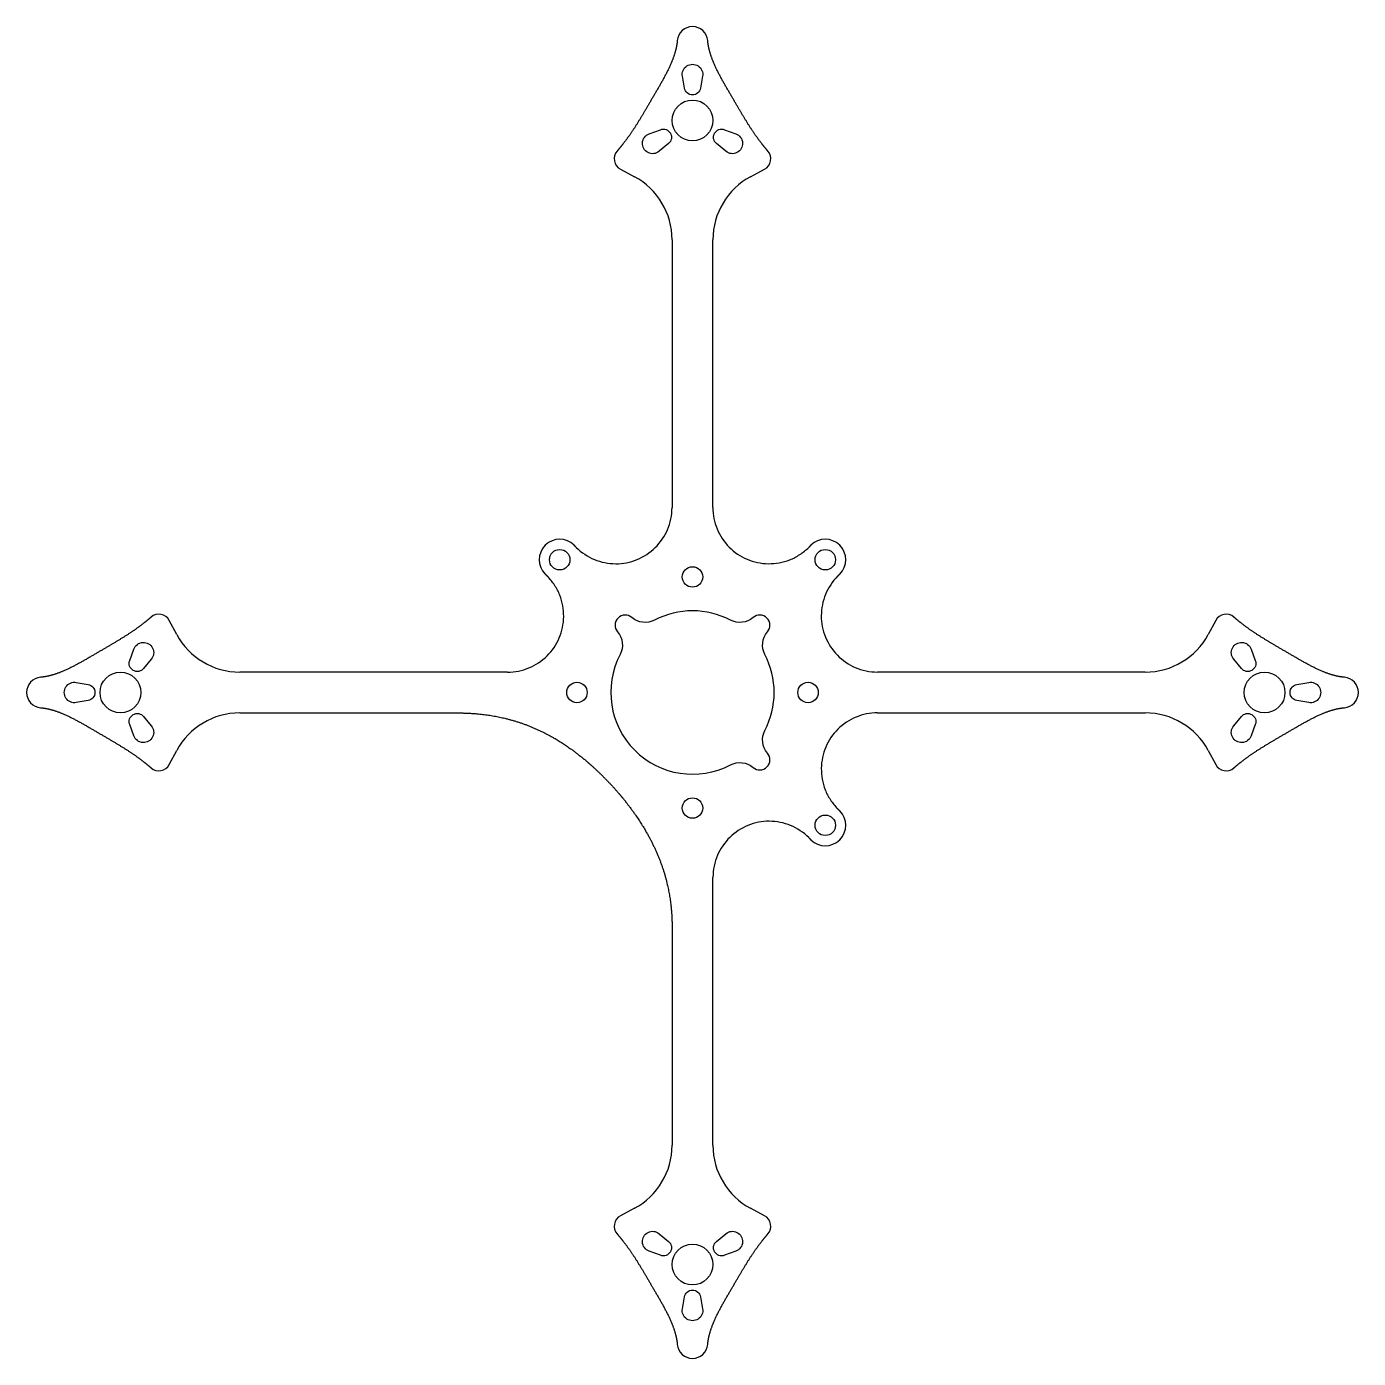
# Model space of a CAD drawing. Header units: millimetres. Extents: x -65 to 65, y -65 to 65.
import ezdxf

# ---------------------------------------------------------------- set-up
doc = ezdxf.new("R2010")
doc.units = ezdxf.units.MM
doc.layers.get('0').update_dxf_attribs({"linetype": 'CONTINUOUS'})

msp = doc.modelspace()

# ---------------------------------------------------------------- linework, layer by layer
for p, q in [((-7.05, 51.23), (-5.67, 50.48)), ((5.67, 50.48), (7.05, 51.23)), ((-2, 44.33), (-2, 18.11)), ((2, 18.11), (2, 44.33)), ((-50.48, 5.67), (-51.23, 7.05)), ((51.23, 7.05), (50.48, 5.67)), ((-18.11, 2), (-44.33, 2)), ((44.33, 2), (18.11, 2)), ((-44.33, -2), (-23.02, -2)), ((18.11, -2), (44.33, -2)), ((-51.23, -7.05), (-50.48, -5.67)), ((50.48, -5.67), (51.23, -7.05)), ((2, -44.33), (2, -18.11)), ((-2, -22.96), (-2, -44.33)), ((-5.67, -50.48), (-7.05, -51.23)), ((7.05, -51.23), (5.67, -50.48))]:
    msp.add_line(p, q)
for points in [[(0.79, 59.17, -0.845154), (-0.79, 59.17), (-0.99, 60.33, -1.183216), (0.99, 60.33)], [(-3.14, 55.1, -0.845154), (-2.35, 53.73), (-3.26, 52.98, -1.183216), (-4.25, 54.69)], [(2.35, 53.73, -0.845154), (3.14, 55.1), (4.25, 54.69, -1.183216), (3.26, 52.98)], [(3.71, -7.09, -0.306819), (5.93, -7.34, 0.92655), (7.34, -5.93, -0.306819), (7.09, -3.71, 0.245574), (7.09, 3.71, -0.306819), (7.34, 5.93, 0.92655), (5.93, 7.34, -0.306819), (3.71, 7.09, 0.245574), (-3.71, 7.09, -0.306819), (-5.93, 7.34, 0.92655), (-7.34, 5.93, -0.306819), (-7.09, 3.71, 0.734502)], [(-53.73, 2.35, -0.845154), (-55.1, 3.14), (-54.69, 4.25, -1.183216), (-52.98, 3.26)], [(55.1, 3.14, -0.845154), (53.73, 2.35), (52.98, 3.26, -1.183216), (54.69, 4.25)], [(-59.17, 0.79, -0.845154), (-59.17, -0.79), (-60.33, -0.99, -1.183216), (-60.33, 0.99)], [(59.17, -0.79, -0.845154), (59.17, 0.79), (60.33, 0.99, -1.183216), (60.33, -0.99)], [(-55.1, -3.14, -0.845154), (-53.73, -2.35), (-52.98, -3.26, -1.183216), (-54.69, -4.25)], [(53.73, -2.35, -0.845154), (55.1, -3.14), (54.69, -4.25, -1.183216), (52.98, -3.26)], [(-2.35, -53.73, -0.845154), (-3.14, -55.1), (-4.25, -54.69, -1.183216), (-3.26, -52.98)], [(3.14, -55.1, -0.845154), (2.35, -53.73), (3.26, -52.98, -1.183216), (4.25, -54.69)], [(-0.79, -59.17, -0.845154), (0.79, -59.17), (0.99, -60.33, -1.183216), (-0.99, -60.33)]]:
    msp.add_lwpolyline(points, format="xyb", close=True)
for centre, radius in [((0, 56), 2), ((-13, 13), 1), ((13, 13), 1), ((0, 11.31), 1), ((-56, 0), 2), ((56, 0), 2), ((-11.31, 0), 1), ((11.31, 0), 1), ((0, -11.31), 1), ((13, -13), 1), ((0, -56), 2)]:
    msp.add_circle(centre, radius)
for centre, radius, start, end in [((0, 63.69), 1.5, 4.8282, 175.1718), ((-6.5, 52.25), 1.16, 139.5625, 241.5959), ((6.5, 52.25), 1.16, -61.5959, 40.4375), ((-9, 44.33), 7, 0, 61.5959), ((9, 44.33), 7, 118.4041, 180), ((-13, 13), 2, 45, 225), ((13, 13), 2, -45, 135), ((-52.25, 6.5), 1.16, 28.4041, 130.4375), ((52.25, 6.5), 1.16, 49.5625, 151.5959), ((-44.33, 9), 7, 208.4041, 270), ((44.33, 9), 7, 270, 331.5959), ((-63.69, 0), 1.5, 94.8282, 265.1718), ((63.69, 0), 1.5, -85.1718, 85.1718), ((-44.33, -9), 7, 90, 151.5959), ((44.33, -9), 7, 28.4041, 90), ((-52.25, -6.5), 1.16, 229.5625, 331.5959), ((52.25, -6.5), 1.16, 208.4041, 310.4375), ((13, -13), 2, -135, 45), ((-9, -44.33), 7, 298.4041, 360), ((9, -44.33), 7, 180, 241.5959), ((-6.5, -52.25), 1.16, 118.4041, 220.4375), ((6.5, -52.25), 1.16, -40.4375, 61.5959), ((0, -63.69), 1.5, 184.8282, 355.1718)]:
    msp.add_arc(centre, radius, start, end)
for points in [[(-1.49, 63.81), (-1.51, 63.6), (-1.57, 63.16), (-1.73, 62.48), (-2.08, 61.56), (-2.65, 60.4), (-3.3, 59.26), (-3.96, 58.15), (-4.58, 57.08), (-5.18, 56.06), (-5.81, 55.06), (-6.37, 54.25), (-6.85, 53.63), (-7.2, 53.21), (-7.38, 53)], [(7.38, 53), (7.2, 53.21), (6.85, 53.63), (6.37, 54.25), (5.81, 55.06), (5.18, 56.06), (4.58, 57.08), (3.96, 58.15), (3.3, 59.26), (2.65, 60.4), (2.08, 61.56), (1.73, 62.48), (1.57, 63.16), (1.51, 63.6), (1.49, 63.81)], [(-11.38, 14.21), (-11.42, 14.25), (-11.46, 14.29), (-11.5, 14.33), (-11.54, 14.37), (-11.59, 14.41)], [(11.59, 14.41), (11.54, 14.37), (11.5, 14.33), (11.46, 14.29), (11.42, 14.25), (11.38, 14.21)], [(-14.41, 11.59), (-14.37, 11.54), (-14.33, 11.5), (-14.29, 11.46), (-14.25, 11.42), (-14.21, 11.38)], [(14.21, 11.38), (14.25, 11.42), (14.29, 11.46), (14.33, 11.5), (14.37, 11.54), (14.41, 11.59)], [(-53, 7.38), (-53.21, 7.2), (-53.63, 6.85), (-54.25, 6.37), (-55.06, 5.81), (-56.06, 5.18), (-57.08, 4.58), (-58.15, 3.96), (-59.26, 3.3), (-60.4, 2.65), (-61.56, 2.08), (-62.48, 1.73), (-63.16, 1.57), (-63.6, 1.51), (-63.81, 1.49)], [(63.81, 1.49), (63.6, 1.51), (63.16, 1.57), (62.48, 1.73), (61.56, 2.08), (60.4, 2.65), (59.26, 3.3), (58.15, 3.96), (57.08, 4.58), (56.06, 5.18), (55.06, 5.81), (54.25, 6.37), (53.63, 6.85), (53.21, 7.2), (53, 7.38)], [(-63.81, -1.49), (-63.6, -1.51), (-63.16, -1.57), (-62.48, -1.73), (-61.56, -2.08), (-60.4, -2.65), (-59.26, -3.3), (-58.15, -3.96), (-57.08, -4.58), (-56.06, -5.18), (-55.06, -5.81), (-54.25, -6.37), (-53.63, -6.85), (-53.21, -7.2), (-53, -7.38)], [(53, -7.38), (53.21, -7.2), (53.63, -6.85), (54.25, -6.37), (55.06, -5.81), (56.06, -5.18), (57.08, -4.58), (58.15, -3.96), (59.26, -3.3), (60.4, -2.65), (61.56, -2.08), (62.48, -1.73), (63.16, -1.57), (63.6, -1.51), (63.81, -1.49)], [(14.41, -11.59), (14.37, -11.54), (14.33, -11.5), (14.29, -11.46), (14.25, -11.42), (14.21, -11.38)], [(11.38, -14.21), (11.42, -14.25), (11.46, -14.29), (11.5, -14.33), (11.54, -14.37), (11.59, -14.41)], [(-7.38, -53), (-7.2, -53.21), (-6.85, -53.63), (-6.37, -54.25), (-5.81, -55.06), (-5.18, -56.06), (-4.58, -57.08), (-3.96, -58.15), (-3.3, -59.26), (-2.65, -60.4), (-2.08, -61.56), (-1.73, -62.48), (-1.57, -63.16), (-1.51, -63.6), (-1.49, -63.81)], [(1.49, -63.81), (1.51, -63.6), (1.57, -63.16), (1.73, -62.48), (2.08, -61.56), (2.65, -60.4), (3.3, -59.26), (3.96, -58.15), (4.58, -57.08), (5.18, -56.06), (5.81, -55.06), (6.37, -54.25), (6.85, -53.63), (7.2, -53.21), (7.38, -53)]]:
    msp.add_open_spline(points, degree=5)
for points, degree, knots in [([(-11.38, 14.21), (-10.87, 13.7), (-10.27, 13.3), (-8.95, 12.75), (-8.24, 12.61), (-6.8, 12.6), (-6.09, 12.74), (-4.77, 13.28), (-4.16, 13.68), (-3.14, 14.68), (-2.73, 15.28), (-2.3, 16.28), (-2.19, 16.63), (-2.04, 17.36), (-2, 17.73), (-2, 18.11)], 3, [0, 0, 0, 0, 0.214854, 0.214854, 0.429709, 0.429709, 0.644563, 0.644563, 0.859418, 0.859418, 1.074272, 1.074272, 1.186107, 1.186107, 1.297941, 1.297941, 1.297941, 1.297941]), ([(2, 18.11), (2, 17.39), (2.14, 16.68), (2.68, 15.36), (3.08, 14.75), (4.09, 13.73), (4.69, 13.33), (6, 12.77), (6.71, 12.62), (8.14, 12.6), (8.86, 12.73), (9.87, 13.13), (10.2, 13.3), (10.82, 13.71), (11.11, 13.94), (11.38, 14.21)], 3, [0, 0, 0, 0, 0.214854, 0.214854, 0.429709, 0.429709, 0.644563, 0.644563, 0.859418, 0.859418, 1.074272, 1.074272, 1.186107, 1.186107, 1.297941, 1.297941, 1.297941, 1.297941]), ([(-18.11, 2), (-17.39, 2), (-16.68, 2.14), (-15.36, 2.68), (-14.75, 3.08), (-13.73, 4.09), (-13.33, 4.69), (-12.77, 6), (-12.62, 6.71), (-12.6, 8.14), (-12.73, 8.86), (-13.13, 9.87), (-13.3, 10.2), (-13.71, 10.82), (-13.94, 11.11), (-14.21, 11.38)], 3, [0, 0, 0, 0, 0.214854, 0.214854, 0.429709, 0.429709, 0.644563, 0.644563, 0.859418, 0.859418, 1.074272, 1.074272, 1.186107, 1.186107, 1.297941, 1.297941, 1.297941, 1.297941]), ([(14.21, 11.38), (13.7, 10.87), (13.3, 10.27), (12.75, 8.95), (12.61, 8.24), (12.6, 6.8), (12.74, 6.09), (13.28, 4.77), (13.68, 4.16), (14.68, 3.14), (15.28, 2.73), (16.28, 2.3), (16.63, 2.19), (17.36, 2.04), (17.73, 2), (18.11, 2)], 3, [0, 0, 0, 0, 0.214854, 0.214854, 0.429709, 0.429709, 0.644563, 0.644563, 0.859418, 0.859418, 1.074272, 1.074272, 1.186107, 1.186107, 1.297941, 1.297941, 1.297941, 1.297941]), ([(-23.02, -2), (-22.26, -2), (-20.78, -2.06), (-18.68, -2.34), (-16.14, -3.06), (-13.72, -4.26), (-12.01, -5.4), (-10.88, -6.29), (-10.27, -6.81), (-10.14, -6.93)], 5, [0, 0, 0, 0, 0, 0, 0.1, 0.2, 0.3, 0.4, 0.4282565, 0.4282565, 0.4282565, 0.4282565, 0.4282565, 0.4282565]), ([(18.11, -2), (17.39, -2), (16.68, -2.14), (15.36, -2.68), (14.75, -3.08), (13.73, -4.09), (13.33, -4.69), (12.77, -6), (12.62, -6.71), (12.6, -8.14), (12.73, -8.86), (13.13, -9.87), (13.3, -10.2), (13.71, -10.82), (13.94, -11.11), (14.21, -11.38)], 3, [0, 0, 0, 0, 0.214854, 0.214854, 0.429709, 0.429709, 0.644563, 0.644563, 0.859418, 0.859418, 1.074272, 1.074272, 1.186107, 1.186107, 1.297941, 1.297941, 1.297941, 1.297941]), ([(-10.14, -6.93), (-9.8, -7.22), (-9.13, -7.83), (-8.48, -8.47), (-7.86, -9.13), (-7.26, -9.82), (-6.97, -10.17)], 5, [0.4282565, 0.4282565, 0.4282565, 0.4282565, 0.4282565, 0.4282565, 0.5, 0.5720111, 0.5720111, 0.5720111, 0.5720111, 0.5720111, 0.5720111]), ([(-6.97, -10.17), (-6.85, -10.31), (-6.34, -10.94), (-5.46, -12.09), (-4.32, -13.85), (-3.09, -16.3), (-2.35, -18.82), (-2.06, -20.84), (-2, -22.24), (-2, -22.96)], 5, [0.5720111, 0.5720111, 0.5720111, 0.5720111, 0.5720111, 0.5720111, 0.6, 0.7, 0.8, 0.9, 1, 1, 1, 1, 1, 1]), ([(11.38, -14.21), (10.87, -13.7), (10.27, -13.3), (8.95, -12.75), (8.24, -12.61), (6.8, -12.6), (6.09, -12.74), (4.77, -13.28), (4.16, -13.68), (3.14, -14.68), (2.73, -15.28), (2.3, -16.28), (2.19, -16.63), (2.04, -17.36), (2, -17.73), (2, -18.11)], 3, [0, 0, 0, 0, 0.214854, 0.214854, 0.429709, 0.429709, 0.644563, 0.644563, 0.859418, 0.859418, 1.074272, 1.074272, 1.186107, 1.186107, 1.297941, 1.297941, 1.297941, 1.297941])]:
    msp.add_open_spline(points, degree=degree, knots=knots)

doc.saveas('drawing.dxf')
